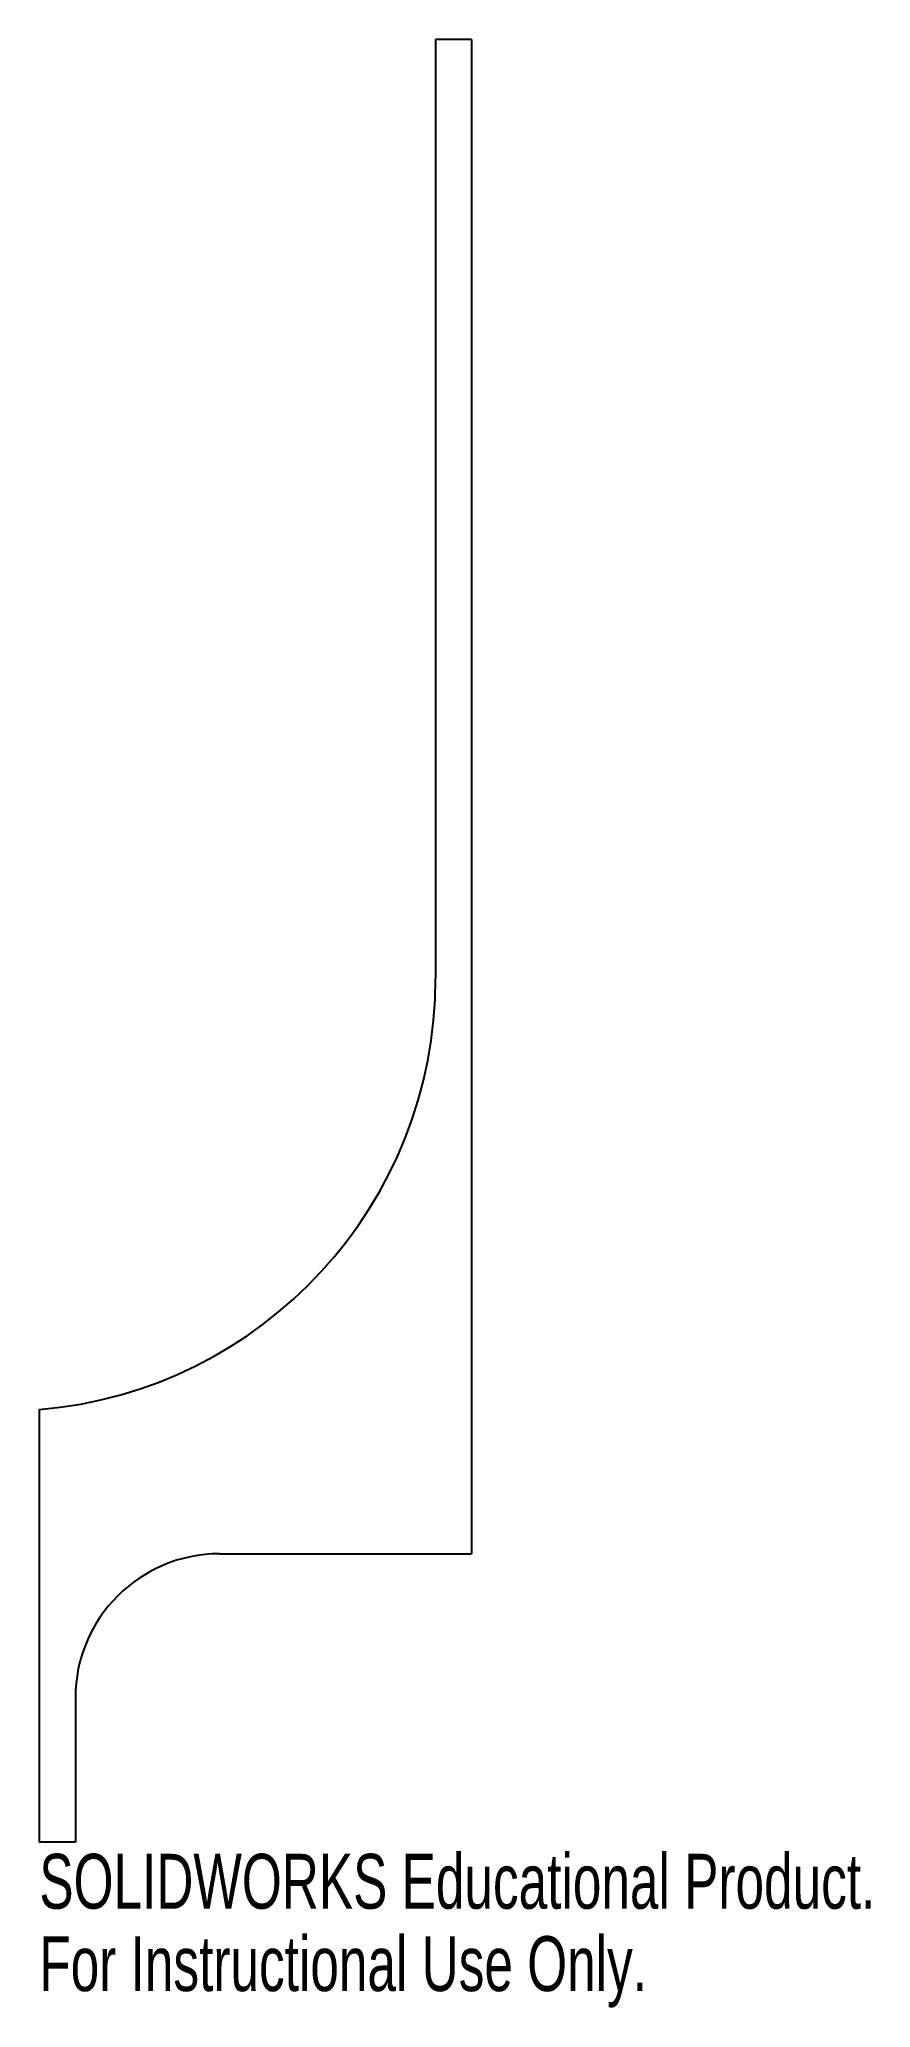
# Model space of a CAD drawing. Header units: inches. Extents: x 0.62 to 3.51, y -2.07 to 4.75.
import ezdxf

# ---------------------------------------------------------------- set-up
doc = ezdxf.new("R2010")
doc.units = ezdxf.units.IN
doc.header["$MEASUREMENT"] = 0
doc.styles.add('SLDTEXTSTYLE0', font='TXT', dxfattribs={"width": 0.7})

msp = doc.modelspace()

# ---------------------------------------------------------------- linework, layer by layer
at = {"color": 7, "linetype": 'Continuous', "lineweight": 25}
for p, q in [((2, 4.75), (2, 1.4948)), ((2.125, 4.75), (2, 4.75)), ((2.125, 4.75), (2.125, -0.5)), ((0.625, 0), (0.625, -1.5)), ((1.25, -0.5), (2.125, -0.5)), ((0.75, -1), (0.75, -1.5)), ((0.75, -1.5), (0.625, -1.5))]:
    msp.add_line(p, q, dxfattribs=at)
for centre, radius, start, end in [((0.5, 1.4948), 1.5, 274.78019, 0), ((1.25, -1), 0.5, 90, 180)]:
    msp.add_arc(centre, radius, start, end, dxfattribs=at)

# ---------------------------------------------------------------- texts
at = {"color": 7, "linetype": 'Continuous', "char_height": 0.1903, "attachment_point": 1, "style": 'SLDTEXTSTYLE0'}
for s, insert in [('SOLIDWORKS Educational Product.', (0.625, -1.5401)), ('For Instructional Use Only.', (0.625, -1.8256))]:
    msp.add_mtext(s, dxfattribs=dict(at, insert=insert))

doc.saveas('drawing.dxf')
